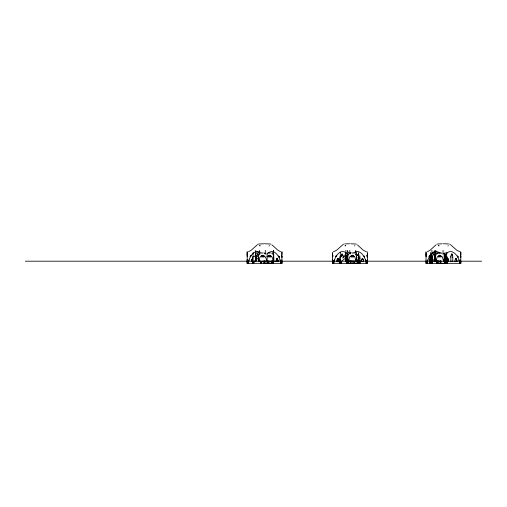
<?xml version="1.0" encoding="UTF-8"?>
<svg xmlns="http://www.w3.org/2000/svg" width="507" height="507" viewBox="0 0 507 507"><rect width="100%" height="100%" fill="white"/><g stroke="black" fill="none" stroke-linecap="round" stroke-linejoin="round"><path stroke-width="0.76" d="M281.936 254.539L281.936 251.859L281.936 263.336L247.169 263.336L247.169 259.438M247.169 256.105L247.169 251.859L247.169 254.546M252.556 262.347L252.562 259.077M255.934 259.914L255.972 261.194L256.377 256.7L257.714 253.449M259.888 254.438L259.457 253.449M260.383 263.329L260.383 260.794M263.925 260.845L263.925 263.367L272.614 263.367L272.608 260.807M265.307 253.437L265.307 250.331M265.902 254.501L265.902 253.208M273.45 254.989L273.45 250.331L273.45 261.194M281.936 257.632L281.936 256.269M367.36 253.982L367.36 263.336L332.592 263.336L332.592 259.254M332.592 256.105L332.592 252.233M339.766 262.347L339.772 259.077M346.078 259.914L346.116 261.194L346.522 256.7L347.859 253.449M346.864 263.329L346.87 255.839M350.077 260.832L350.255 263.367M359.9 255.839L359.894 258.545M367.36 257.632L367.36 256.098M426.038 256.105L426.038 251.859M429.803 262.334L429.809 260.693M429.809 259.077L429.809 261.035M431.223 255.839L431.223 263.329L431.584 263.329M431.691 261.194L431.691 253.944L432.116 253.449M432.084 259.914L432.034 261.194M434.898 261.194L434.898 254.989M434.898 253.437L434.898 250.331M436.635 260.807L436.812 263.367M443.048 254.21L443.048 250.331M444.772 254.501L444.772 253.208M460.806 257.632L460.806 256.098M460.806 251.859L460.806 254.539M252.556 262.03L252.562 256.796L253.589 256.808M252.556 261.682L252.556 261.358M258.437 261.194L258.45 254.425M339.772 262.03L339.766 263.336M339.772 261.682L339.779 256.796L340.799 256.808M347.346 261.194L347.358 254.425M357.879 255.357L358.76 255.427L358.766 263.367L350.616 263.367L350.825 260.947M426.038 254.546L426.038 252.233M434.626 261.194L434.632 254.425M435.443 261.194L435.456 254.425M444.436 255.357L445.317 255.427L445.323 263.367L437.173 263.367L437.383 260.947M367.36 251.859L367.36 255.084M273.412 262.474L273.419 261.504L273.419 263.329L273.419 261.162M359.894 262.474L359.9 260.446L359.907 263.329L359.9 257.911M252.575 261.904L252.556 263.336M267.119 254.425L267.132 261.194M273.717 254.425L273.723 261.194M356.022 254.945L356.028 254.425M356.617 254.425L356.63 261.194M444.126 254.425L444.138 261.194M258.855 260.3L258.849 261.194L259.02 259.445M348.043 260.192L347.891 261.194L347.764 260.3M356.212 260.3L356.085 261.194L354.805 256.808L352.283 255.167L349.76 256.808L348.48 261.194L348.353 260.3M435.044 260.3L435.171 261.194L435.671 258.412M435.862 260.3L435.988 261.194L437.275 256.808L439.791 255.167L442.313 256.808L443.593 261.194L443.72 260.3M260.383 262.474L260.395 261.504M346.87 262.474L346.87 260.446M431.223 262.474L431.223 260.446L431.223 260.807M429.803 263.336L429.809 256.796L430.836 256.808M264.679 260.947L264.47 263.367L264.965 260.801M266.555 259.445L266.587 261.194C266.448 258.69 265.554 255.807 262.784 255.167C260.015 255.807 259.121 258.69 258.982 261.194L258.963 260.345M273.146 259.445L273.178 261.194C273.045 258.69 272.151 255.807 269.375 255.167L266.859 256.808M356.085 261.194L356.053 259.445M443.612 260.345L443.733 261.194L443.562 259.445M278.026 261.504L278.032 261.111M363.449 261.504L363.43 260.668M456.896 261.327L454.969 261.53L454.975 260.655M247.448 262.677L247.169 263.336L247.505 260.427L247.359 261.954M448.657 261.587L448.651 260.655M452.77 257.245L452.7 255.87M261.536 262.005L261.473 263.329L261.967 261.46M348.017 262.005L347.954 263.329L348.448 261.46M432.376 262.005L432.306 263.329L433.174 260.376L434.531 258.887M276.081 261.156L276.106 260.655M341.027 256.751L341.192 255.534M341.154 256.808L341.243 255.927M361.504 261.156L361.592 260.211M264.356 262.125L264.286 263.367L264.489 262.208M350.508 262.125L350.438 263.367L350.641 262.208M437.066 262.125L436.996 263.367L437.199 262.208M351.199 256.846L351.364 256.365M281.696 261.656L281.936 263.336L281.759 259.926M367.36 263.336L367.182 259.926M438.707 256.846L438.872 256.365M426.038 261.656L426.038 261.061L426.038 263.336L460.806 263.336L460.629 259.926M347.758 261.194L347.922 259.445M348.347 261.194L348.518 259.445M435.145 260.345L435.031 261.194L435.202 259.445M435.969 260.345L435.855 261.194L436.026 259.445M440.019 261.853L440.165 260.858M450.837 256.821L451.281 254.831M247.169 263.336L247.283 261.656M332.871 262.677L332.592 263.336L332.706 261.656M426.153 261.656L426.038 263.336L426.317 262.677M432.122 261.194L432.528 256.7L433.859 253.449M452.529 255.287L452.276 254.628M259.451 261.194L259.489 260.668M349.596 261.194L349.634 260.668M435.684 261.194L435.64 259.914M247.277 256.796L247.524 255.357L247.46 255.997M426.146 256.796L426.286 255.357L426.311 255.997M444.994 256.485L445.279 254.368M256.58 253.215L257.398 252.004M276.106 260.712L276.416 259.369M346.718 253.215L347.542 252.004M432.724 253.215L433.548 252.004M251.567 260.345L251.504 261.542L252.467 261.536M350.616 263.367L351.11 260.801M437.173 263.367L437.668 260.801M253.766 262.1L253.639 263.336L254.78 260.794L258.855 257.67M332.592 263.336L332.884 261.656M340.983 262.1L340.856 263.336L341.991 260.794L346.636 257.372M431.02 262.1L430.893 263.336L431.698 261.314M358.031 254.508L358.31 254.045M341.262 255.858L341.426 255.268M361.605 260.205L361.77 259.559M455.058 260.205L455.463 258.969M267.462 260.858L267.322 262.385L268.285 262.379M353.607 260.858L353.468 262.385L354.437 262.379M249.07 259.888L248.037 263.336L248.246 261.942L248.722 260.408L248.259 263.336C248.722 257.854 254.482 247.784 260.737 252.936M334.487 259.888L333.46 263.336L333.663 261.942L334.145 260.408L333.676 263.336C334.145 257.854 339.905 247.784 346.161 252.936M427.933 259.888L426.907 263.336L427.116 261.942L427.591 260.408L427.128 263.336C427.591 257.854 433.352 247.784 439.607 252.936M357.669 255.3L357.809 254.939M451.116 255.3L451.281 254.894M452.029 254.267L451.832 253.931L451.477 254.508M445.247 256.498L446.997 252.784M341.217 255.439L341.991 253.925L342.878 255.427M361.694 259.844L361.833 259.369M251.726 259.711L252.131 258.792M337.263 259.375L336.921 261.542L338.847 261.53L338.676 259.787M357.669 255.243L357.923 254.634M446.959 259.774L447.073 259.438M276.416 259.426L276.594 258.969M341.49 255.084L342.117 253.982L342.669 254.894M361.833 259.426L362.461 258.278L362.67 258.557M342.694 257.981L344.43 255.015M272.848 254.115L273.419 254.717M447.915 258.614C447.586 258.171 447.294 258.69 447.833 258.494M276.594 259.033L276.803 258.602M362.017 259.033L362.309 258.545M455.463 259.033L455.793 258.437M337.447 258.982L337.903 258.266L338.27 258.779M447.472 258.608L447.256 259.039M258.583 252.942L258.025 252.004M348.727 252.942L348.17 252.004M434.733 252.942L434.176 252.004M267.373 253.988L268.412 252.759M451.585 254.261L451.832 253.931M252.733 258.608C252.03 258.627 250.604 262.347 252.6 261.713M263.989 252.841L264.724 253.266M270.58 252.841L271.315 253.266M353.487 252.841L354.222 253.266M440.995 252.841L441.73 253.266M269.027 246.015L269.502 245.572M354.45 246.015L354.925 245.572M447.896 246.015L448.372 245.572M276.923 258.494L277.83 259.857M362.347 258.494L362.759 258.69M455.793 258.494L456.205 258.754M276.803 258.665L277.037 258.278L277.975 260.446M455.673 258.665L455.907 258.278L456.699 259.793M358.138 254.324L358.386 253.931L359.007 255.021M256.086 257.981L258.83 255.015M343.296 257.981L346.04 255.015M250.414 256.694L250.946 255.959M335.83 256.694L336.369 255.959M429.277 256.694L429.816 255.959M445.868 254.59C451.268 246.231 459.684 256.948 459.716 263.336L459.253 260.408L459.729 261.948M338.036 258.45C334.671 261.599 340.47 263.678 338.53 259.369M255.965 253.449L255.541 253.944L255.541 261.194M346.11 253.449L345.685 253.944L345.685 261.194M256.504 255.788L257.22 255.015M251.257 255.205L249.951 256.523M336.68 255.205L335.374 256.523M430.126 255.205L428.821 256.523M258.044 244.228L258.412 244.07M343.467 244.228L343.835 244.07M436.914 244.228L437.281 244.07M349.57 253.855L349.976 253.519M443.017 253.855L443.422 253.519L443.828 253.855M268.361 252.936C274.617 247.796 280.371 257.867 280.846 263.336L280.384 260.408L280.859 261.948M353.785 252.936C360.04 247.796 365.788 257.867 366.269 263.336L365.807 260.408L366.282 261.948M260.852 253.266L261.821 252.759M267.442 253.266L268.178 252.841M349.754 253.266L350.724 252.759M350.343 253.266L351.319 252.759M437.034 253.266L438.004 252.759M437.858 253.266L438.828 252.759M257.455 244.666L251.219 250.217L248.493 251.745M342.878 244.666L336.635 250.217L333.372 251.865M435.944 244.932L430.088 250.217L427.363 251.745M253.937 256.675L255.091 255.965M264.362 243.721L264.743 243.721M349.779 243.721L350.166 243.721M443.226 243.721L443.612 243.721M259.597 245.565L260.04 245.578M345.02 245.565L345.463 245.578M438.466 245.565L438.91 245.578M344.811 243.905L349.146 243.816M259.02 243.975L263.729 243.816M437.883 243.975L442.199 243.823M351.193 243.823L355.508 243.975M270.694 244.07L271.061 244.228M356.117 244.07L356.478 244.228M449.563 244.07L449.924 244.228M272.95 261.536L273.685 261.53M272.943 261.599L273.907 261.53M448.657 261.53L446.73 261.542L447.656 261.599M440.989 262.379L440.025 262.385L440.013 261.954M349.019 263.336L351.059 263.336M442.465 263.336L444.506 263.336M450.843 256.979L450.85 261.606L452.77 261.587L452.77 257.182M450.85 261.606L451.845 261.599M261.701 261.175L263.874 261.168M268.292 261.175L270.465 261.168M350.61 261.175L353.373 261.168M437.883 261.175L440.881 261.168M264.122 263.336L265.643 263.336M440.146 256.396L440.627 256.396L440.196 256.396M439.277 256.548L439.759 256.548L439.328 256.548M440.146 256.7L440.627 256.7L440.196 256.7M439.277 256.853L439.759 256.7L439.328 256.853M25.35 261.194L481.65 261.194M277.018 261.599L278.026 261.606L276.1 261.53M362.435 261.599L361.523 261.53M444.962 260.794L446.103 263.336L446.642 263.336L446.642 252.473M455.913 261.536L456.889 261.542L455.185 261.53M277.044 261.536L278.026 261.542M363.443 261.606L361.738 261.53M444.246 243.816L448.581 243.899M265.376 243.816L270.085 243.975M446.154 256.808L447.18 256.796L447.187 263.336L447.18 258.938M460.026 251.865L456.756 250.217L450.52 244.666M366.58 251.865L363.31 250.217L357.454 244.932M280.612 251.738L277.887 250.217L272.031 244.932M440.222 252.765L440.906 253.266M264.553 253.519L264.958 253.855M433.859 253.944L435.196 256.7L435.602 261.194M347.859 253.944L348.683 255.034M257.714 253.944L258.766 255.648M435.608 253.449L436.033 255.034M349.602 253.449L350.026 253.944M451.946 254.089L452.276 254.685M356.63 258.621L357.384 259.685L358.221 263.367L358.012 260.947M438.707 245.654L438.948 246.015M345.254 245.654L345.501 246.015M259.838 245.654L260.078 246.015M362.708 258.665L363.38 260.402M447.954 258.602L448.163 259.033M338.144 258.602L338.499 259.178M440.71 256.371L440.881 256.853M439.892 256.371L440.057 256.853M353.202 256.371L353.373 256.853M270.294 256.371L270.465 256.853M263.703 256.371L263.874 256.853M362.923 258.982L363.253 259.857M448.175 259.001L448.34 259.426M338.365 259.001L338.663 259.54M273.52 254.926L273.907 261.587M356.402 256.555L356.998 257.968M435.025 252.942L435 253.215M349.019 252.942L348.993 253.215M258.874 252.942L258.849 253.215M456.547 259.432L456.807 260.287M342.631 255.034L342.954 256.32M452.453 255.021L452.599 255.496M448.34 259.369L448.486 259.78M458.905 259.895L459.45 261.644M365.458 259.895L366.003 261.644M280.035 259.895L280.58 261.644M443.942 259.685L444.778 263.367L444.569 260.947M363.323 260.148L363.43 260.731M452.599 255.439L452.681 255.858M448.505 259.876L448.587 260.275M271.581 260.801L272.075 263.367L271.86 260.947M445.97 262.1L446.103 263.336M444.759 262.208L444.962 263.367L444.893 262.125M358.202 262.208L358.405 263.367L358.335 262.125M272.05 262.208L272.253 263.367L272.183 262.125M456.807 260.23L456.858 260.617M277.937 260.23L278.007 260.731M456.826 260.345L456.896 261.067M460.641 262.214L460.806 263.336L460.806 252.226M448.587 260.211L448.651 260.712M356.104 260.345L356.218 261.194M273.203 260.345L273.317 261.194L273.305 260.3M266.606 260.345L266.726 261.194L266.714 260.3M460.616 261.954L460.47 260.427L460.521 261.656M367.163 261.954L367.024 260.427L367.074 261.656M281.746 261.954L281.6 260.427L281.658 261.656M332.769 259.926L332.846 261.08M247.346 259.926L247.467 261.656M278.007 260.668L278.032 261.168M358.753 262.005L358.817 263.329M361.504 261.092L361.523 261.587M276.081 261.092L276.1 261.587M450.837 256.764L450.843 257.207M348.461 260.345L348.48 261.194M347.872 260.345L347.891 261.194L347.948 254.425M356.047 262.746L356.066 263.336M268.837 262.746L268.849 263.336M357.137 262.569L357.15 263.336M269.927 262.569L269.939 263.336M445.311 256.377L445.323 259.717M358.753 256.377L358.766 259.717M447.18 257.816L447.18 258.862M247.169 261.061L247.169 261.656M445.051 252.505L445.051 263.374M440.856 260.693L440.856 263.348L438.682 263.355L438.682 260.699M439.791 252.689L439.791 253.392M438.973 252.689L438.973 253.392M436.901 252.505L436.901 254.058M436.901 261.042L436.901 263.374M435.817 250.331L435.817 254.989M431.907 250.331L431.907 261.194M431.223 259.229L431.223 259.59M431.223 261.016L431.223 262.018M430.348 252.473L430.348 263.336M426.038 253.982L426.038 261.606M358.493 252.505L358.493 263.374M356.605 252.473L356.605 254.799M355.768 250.331L355.768 254.989M354.298 260.693L354.298 263.348L352.124 263.355L352.124 260.699M352.283 252.689L352.283 253.392M350.343 261.042L350.343 263.374M349.811 250.331L349.811 253.437M347.618 250.331L347.618 251.884M347.618 253.437L347.618 261.194M345.901 250.331L345.901 261.194M340.311 252.473L340.311 263.336M332.592 253.982L332.592 261.656M272.348 252.505L272.348 254.064M272.348 261.048L272.348 263.374M269.375 252.689L269.375 253.392M268.152 260.693L268.152 263.348L265.979 263.355L265.979 260.699M264.198 261.042L264.198 263.374M262.784 252.689L262.784 253.392M259.666 250.331L259.666 254.21M255.756 250.331L255.756 261.194M253.094 252.473L253.094 263.336M247.169 253.982L247.169 261.606M332.833 255.357L332.7 256.796L332.833 255.357M262.702 255.788L262.271 255.94L262.702 255.788M263.577 255.788L263.139 255.94L263.577 255.788M269.299 255.788L268.862 255.94L269.299 255.788M270.168 255.788L269.73 255.94L270.168 255.788M352.2 255.788L351.769 255.94L352.2 255.788M353.075 255.788L352.638 255.94L353.075 255.788M439.708 255.788L439.277 255.94L439.708 255.788M440.583 255.788L440.146 255.94L440.583 255.788M261.834 256.092L261.403 256.244L261.834 256.092M262.702 256.092L262.271 256.244L262.702 256.092M263.577 256.092L263.139 256.244L263.577 256.092M268.431 256.092L267.994 256.244L268.431 256.092M269.299 256.092L268.862 256.244L269.299 256.092M270.168 256.092L269.73 256.244L270.168 256.092M351.332 256.092L350.901 256.244L351.332 256.092M352.2 256.092L351.769 256.244L352.2 256.092M353.075 256.092L352.638 256.244L353.075 256.092M438.84 256.092L438.409 256.244L438.84 256.092M439.708 256.092L439.277 256.244L439.708 256.092M440.583 256.092L440.146 256.244L440.583 256.092M261.834 256.396L261.403 256.548L261.834 256.396M262.702 256.396L262.271 256.548L262.702 256.396M263.577 256.396L263.139 256.548L263.577 256.396M264.445 256.396L264.008 256.548L264.445 256.396M268.431 256.396L267.994 256.548L268.431 256.396M269.299 256.396L268.862 256.548L269.299 256.396M270.168 256.396L269.73 256.548L270.168 256.396M271.036 256.396L270.599 256.548L271.036 256.396M351.332 256.396L350.901 256.548L351.332 256.396M352.479 256.396L351.769 256.548L352.479 256.396M353.075 256.396L352.638 256.548L353.075 256.396M353.943 256.396L353.506 256.548L353.943 256.396M438.891 256.396L438.409 256.548L438.891 256.396M441.451 256.396L441.014 256.548L441.451 256.396M261.834 256.7L261.403 256.853L261.834 256.7M262.702 256.7L262.271 256.853L262.702 256.7M263.577 256.7L263.139 256.853L263.577 256.7M264.445 256.7L264.008 256.853L264.445 256.7M268.431 256.7L267.994 256.853L268.431 256.7M269.299 256.7L268.862 256.853L269.299 256.7M270.168 256.7L269.73 256.853L270.168 256.7M271.036 256.7L270.599 256.853L271.036 256.7M351.332 256.7L350.901 256.853L351.332 256.7M352.479 256.7L351.769 256.853L352.479 256.7M353.075 256.7L352.638 256.853L353.075 256.7M353.943 256.7L353.506 256.853L353.943 256.7M438.891 256.7L438.409 256.853L438.891 256.7M441.451 256.7L441.014 256.853L441.451 256.7M458.017 256.529L457.39 255.902L458.094 257.36L458.017 256.529M364.571 256.529L363.944 255.902L364.647 257.36L364.571 256.529M279.148 256.529L278.52 255.902L279.224 257.36L279.148 256.529M460.559 255.997L460.312 255.357L460.698 256.796L460.559 255.997M367.112 255.997L366.859 255.357L367.252 256.796L367.112 255.997M281.689 255.997L281.442 255.357L281.829 256.796L281.689 255.997"/></g></svg>
